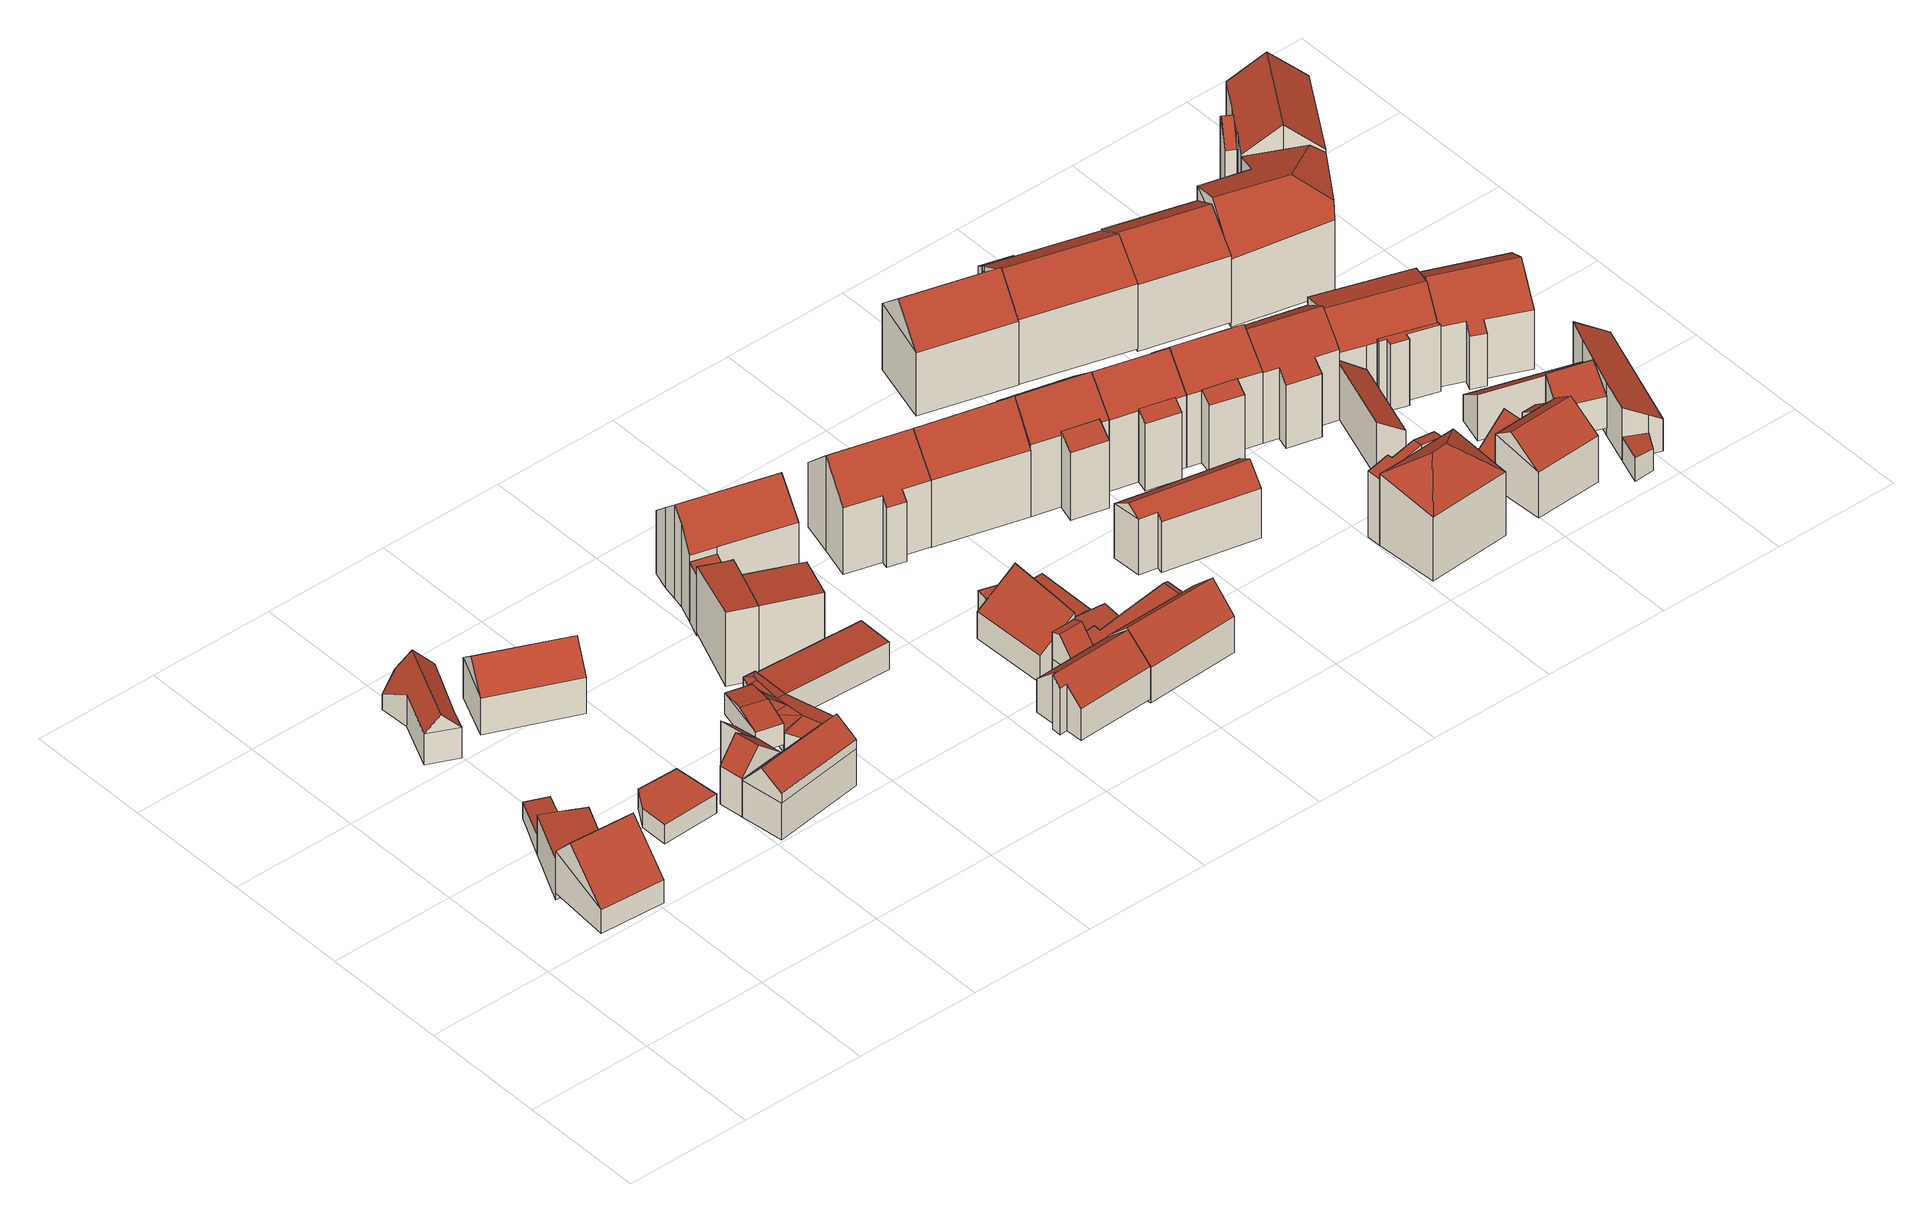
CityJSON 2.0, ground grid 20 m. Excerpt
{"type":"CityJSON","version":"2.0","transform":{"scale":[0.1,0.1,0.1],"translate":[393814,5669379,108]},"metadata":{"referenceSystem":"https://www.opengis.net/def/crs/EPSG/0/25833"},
"CityObjects":{
"building1":{"type":"Building","attributes":{"Dachtyp_tdc":"tdcFreeFormRoof","Gemeindeschluessel":14627140,"Dachneigung":44.31,"QualitaetDacherkennung":83,"Geometrietyp2DReferenz":"3000","function":"31001_9998","roofType":"5000","measuredHeight":10.88},"geometry":[{"type":"MultiSurface","lod":"2","boundaries":[[[0,1,2,3]],[[1,4,5,2]],[[4,6,7,5]],[[6,8,9,7]],[[8,0,3,9]],[[10,6,4,1,11]],[[8,10,11,0]],[[1,0,11]],[[8,6,10]],[[3,2,5,7,9]]],"semantics":{"surfaces":[{"type":"WallSurface"},{"type":"RoofSurface"},{"type":"GroundSurface"}],"values":[0,0,0,0,0,1,1,0,0,2]}}]},
"building2":{"type":"Building","attributes":{"Gemeindeschluessel":14627140,"Geometrietyp2DReferenz":"3000","function":"31001_9998","roofType":"9999"},"children":["building2-1","building2-2"]},
"building2-1":{"type":"BuildingPart","attributes":{"Dachtyp_tdc":"tdcPolyFlatRoof","Dachneigung":4.25,"QualitaetDacherkennung":70,"Geometrietyp2DReferenz":"3000","roofType":"2100","measuredHeight":3.35},"parents":["building2"],"geometry":[{"type":"MultiSurface","lod":"2","boundaries":[[[12,13,14,15]],[[16,17,18,19]],[[17,12,15,18]],[[17,16,13,12]],[[15,14,19,18]],[[19,14,13,16]]],"semantics":{"surfaces":[{"type":"WallSurface"},{"type":"RoofSurface"},{"type":"GroundSurface"},{"type":"ClosureSurface"}],"values":[0,0,0,1,2,3]}}]},
"building2-2":{"type":"BuildingPart","attributes":{"Dachtyp_tdc":"tdcPolyFlatRoof","Dachneigung":6.01,"QualitaetDacherkennung":61,"Geometrietyp2DReferenz":"3000","roofType":"2100","measuredHeight":6.95},"parents":["building2"],"geometry":[{"type":"MultiSurface","lod":"2","boundaries":[[[20,21,22,23]],[[21,24,16,19,22]],[[25,26,27,14,13]],[[26,20,23,27]],[[26,25,24,21,20]],[[23,22,19,14,27]],[[25,13,16,24]],[[13,14,19,16]]],"semantics":{"surfaces":[{"type":"WallSurface"},{"type":"RoofSurface"},{"type":"GroundSurface"},{"type":"ClosureSurface"}],"values":[0,0,0,0,1,2,0,3]}}]},
"building3":{"type":"Building","attributes":{"Dachtyp_tdc":"tdcPolyFlatRoof","Gemeindeschluessel":14627140,"Dachneigung":0,"QualitaetDacherkennung":91,"Geometrietyp2DReferenz":"3000","function":"31001_9998","roofType":"1000","measuredHeight":3.29},"geometry":[{"type":"MultiSurface","lod":"2","boundaries":[[[28,29,30,31]],[[29,32,33,30]],[[32,34,35,33]],[[34,36,37,35]],[[36,28,31,37]],[[36,34,32,29,28]],[[31,30,33,35,37]]],"semantics":{"surfaces":[{"type":"WallSurface"},{"type":"RoofSurface"},{"type":"GroundSurface"}],"values":[0,0,0,0,0,1,2]}}]},
"building4":{"type":"Building","attributes":{"Dachtyp_tdc":"tdcFreeFormRoof","Gemeindeschluessel":14627140,"Dachneigung":49.88,"QualitaetDacherkennung":76,"Geometrietyp2DReferenz":"3000","function":"31001_9998","roofType":"5000","measuredHeight":8.19},"geometry":[{"type":"MultiSurface","lod":"2","boundaries":[[[38,39,40,41]],[[39,42,43,40]],[[42,44,45,43]],[[44,46,47,45]],[[46,48,49,47]],[[48,50,51,49]],[[50,38,41,51]],[[50,48,52,53,38]],[[46,44,42,39,53,52]],[[48,46,52]],[[39,38,53]],[[41,40,43,45,47,49,51]]],"semantics":{"surfaces":[{"type":"WallSurface"},{"type":"RoofSurface"},{"type":"GroundSurface"}],"values":[0,0,0,0,0,0,0,1,1,0,0,2]}}]},
"building5":{"type":"Building","attributes":{"Gemeindeschluessel":14627140,"Geometrietyp2DReferenz":"3000","function":"31001_9998","roofType":"9999"},"children":["building5-1","building5-2","building5-3"]},
"building5-1":{"type":"BuildingPart","attributes":{"Dachtyp_tdc":"tdcPolyFlatRoof","Dachneigung":42.25,"QualitaetDacherkennung":89,"Geometrietyp2DReferenz":"3000","roofType":"2100","measuredHeight":9.08},"parents":["building5"],"geometry":[{"type":"MultiSurface","lod":"2","boundaries":[[[54,55,56,57]],[[55,58,59,56]],[[54,57,60,61,62]],[[62,58,55,54]],[[57,56,59,60]],[[60,59,58,61]],[[61,58,62]]],"semantics":{"surfaces":[{"type":"WallSurface"},{"type":"RoofSurface"},{"type":"GroundSurface"},{"type":"ClosureSurface"}],"values":[0,0,0,1,2,3,3]}}]},
"building5-2":{"type":"BuildingPart","attributes":{"Dachtyp_tdc":"tdcGableRoof","Dachneigung":50.13,"QualitaetDacherkennung":60,"Geometrietyp2DReferenz":"3000","roofType":"3100","measuredHeight":10.36},"parents":["building5"],"geometry":[{"type":"MultiSurface","lod":"2","boundaries":[[[63,64,65,66]],[[64,67,68,65]],[[69,70,71,72]],[[70,63,66,71]],[[73,74,70,69,67]],[[75,74,73,76]],[[64,76,73,67]],[[63,75,76,64]],[[70,74,75,63]],[[66,65,68,72,71]],[[72,68,67,69]]],"semantics":{"surfaces":[{"type":"WallSurface"},{"type":"RoofSurface"},{"type":"GroundSurface"},{"type":"ClosureSurface"}],"values":[0,0,0,0,1,1,0,0,0,2,3]}}]},
"building5-3":{"type":"BuildingPart","attributes":{"Dachtyp_tdc":"tdcGableRoof","Dachneigung":42,"QualitaetDacherkennung":78,"Geometrietyp2DReferenz":"3000","roofType":"3100","measuredHeight":10.44},"parents":["building5"],"geometry":[{"type":"MultiSurface","lod":"2","boundaries":[[[77,78,79,68,67]],[[58,80,69,72,59]],[[77,80,81]],[[78,77,81,82]],[[80,58,62,82,81]],[[68,79,60,59,72]],[[61,60,79,78]],[[58,59,60,61]],[[67,69,80,77]],[[67,68,72,69]],[[78,82,62,61]],[[61,62,58]]],"semantics":{"surfaces":[{"type":"WallSurface"},{"type":"RoofSurface"},{"type":"GroundSurface"},{"type":"ClosureSurface"}],"values":[0,0,0,1,1,2,0,3,0,3,0,3]}}]},
"building6":{"type":"Building","attributes":{"Dachtyp_tdc":"tdcGableRoof","Gemeindeschluessel":14627140,"Dachneigung":40.62,"QualitaetDacherkennung":77,"Geometrietyp2DReferenz":"3000","function":"31001_9998","roofType":"3100","measuredHeight":10.02},"geometry":[{"type":"MultiSurface","lod":"2","boundaries":[[[83,84,85,86]],[[84,87,88,85]],[[87,89,90,88]],[[89,83,86,90]],[[87,84,91]],[[83,89,92]],[[84,83,92,91]],[[89,87,91,92]],[[86,85,88,90]]],"semantics":{"surfaces":[{"type":"WallSurface"},{"type":"RoofSurface"},{"type":"GroundSurface"}],"values":[0,0,0,0,0,0,1,1,2]}}]},
"building7":{"type":"Building","attributes":{"Dachtyp_tdc":"tdcGableRoof","Gemeindeschluessel":14627140,"Dachneigung":10.7,"QualitaetDacherkennung":79,"Geometrietyp2DReferenz":"3000","function":"31001_9998","roofType":"3100","measuredHeight":4.49},"geometry":[{"type":"MultiSurface","lod":"2","boundaries":[[[93,94,95,96]],[[94,97,98,95]],[[97,99,100,98]],[[99,93,96,100]],[[97,94,101]],[[93,99,102]],[[94,93,102,101]],[[99,97,101,102]],[[96,95,98,100]]],"semantics":{"surfaces":[{"type":"WallSurface"},{"type":"RoofSurface"},{"type":"GroundSurface"}],"values":[0,0,0,0,0,0,1,1,2]}}]},
"building8":{"type":"Building","attributes":{"Dachtyp_tdc":"tdcFreeFormRoof","Gemeindeschluessel":14627140,"Dachneigung":15.96,"QualitaetDacherkennung":34,"Geometrietyp2DReferenz":"3000","function":"31001_9998","roofType":"5000","measuredHeight":4.53},"geometry":[{"type":"MultiSurface","lod":"2","boundaries":[[[103,104,105,106]],[[104,107,108,105]],[[107,109,110,108]],[[109,111,112,110]],[[111,113,114,112]],[[113,115,116,114]],[[115,117,118,116]],[[117,119,120,118]],[[119,121,122,120]],[[121,103,106,122]],[[123,124,125,121,119]],[[123,119,117]],[[124,123,117,115]],[[115,125,124]],[[115,126,125]],[[113,126,115]],[[126,113,111]],[[111,127,126]],[[109,127,111]],[[127,109,107]],[[128,127,107,104]],[[128,104,103]],[[125,126,127,128,103,121]],[[106,105,108,110,112,114,116,118,120,122]]],"semantics":{"surfaces":[{"type":"WallSurface"},{"type":"RoofSurface"},{"type":"GroundSurface"}],"values":[0,0,0,0,0,0,0,0,0,0,1,1,1,1,1,1,1,1,1,1,1,0,1,2]}}]},
"building9":{"type":"Building","attributes":{"Dachtyp_tdc":"tdcPolyFlatRoof","Gemeindeschluessel":14627140,"Dachneigung":3.29,"QualitaetDacherkennung":83,"Geometrietyp2DReferenz":"3000","function":"31001_9998","roofType":"2100","measuredHeight":4.83},"geometry":[{"type":"MultiSurface","lod":"2","boundaries":[[[129,130,131,132]],[[130,121,133,131]],[[121,134,135,133]],[[134,129,132,135]],[[134,121,130,129]],[[132,131,133,135]]],"semantics":{"surfaces":[{"type":"WallSurface"},{"type":"RoofSurface"},{"type":"GroundSurface"}],"values":[0,0,0,0,1,2]}}]},
"building10":{"type":"Building","attributes":{"Dachtyp_tdc":"tdcPolyFlatRoof","Gemeindeschluessel":14627140,"Dachneigung":6.87,"QualitaetDacherkennung":44,"Geometrietyp2DReferenz":"3000","function":"31001_9998","roofType":"2100","measuredHeight":12.8},"geometry":[{"type":"MultiSurface","lod":"2","boundaries":[[[136,137,138,139]],[[137,140,141,138]],[[140,142,143,141]],[[142,144,145,143]],[[144,146,147,145]],[[146,136,139,147]],[[146,144,142,140,137,136]],[[139,138,141,143,145,147]]],"semantics":{"surfaces":[{"type":"WallSurface"},{"type":"RoofSurface"},{"type":"GroundSurface"}],"values":[0,0,0,0,0,0,1,2]}}]},
"building11":{"type":"Building","attributes":{"Gemeindeschluessel":14627140,"Geometrietyp2DReferenz":"3000","function":"31001_9998","roofType":"9999"},"children":["building11-1","building11-2"]},
"building11-1":{"type":"BuildingPart","attributes":{"Dachtyp_tdc":"tdcPolyFlatRoof","Dachneigung":7.18,"QualitaetDacherkennung":66,"Geometrietyp2DReferenz":"3000","roofType":"2100","measuredHeight":12.87},"parents":["building11"],"geometry":[{"type":"MultiSurface","lod":"2","boundaries":[[[146,144,145,147]],[[144,148,149,150,145]],[[151,152,153,154,155]],[[152,146,147,153]],[[152,151,148,144,146]],[[147,145,150,154,153]],[[155,149,148,151]],[[155,154,150,149]]],"semantics":{"surfaces":[{"type":"WallSurface"},{"type":"RoofSurface"},{"type":"GroundSurface"},{"type":"ClosureSurface"}],"values":[0,0,0,0,1,2,0,3]}}]},
"building11-2":{"type":"BuildingPart","attributes":{"Dachtyp_tdc":"tdcPolyFlatRoof","Dachneigung":36.47,"QualitaetDacherkennung":54,"Geometrietyp2DReferenz":"3000","roofType":"2100","measuredHeight":10.73},"parents":["building11"],"geometry":[{"type":"MultiSurface","lod":"2","boundaries":[[[156,155,154,157]],[[149,158,159,150]],[[158,156,157,159]],[[158,149,155,156]],[[157,154,150,159]],[[150,154,155,149]]],"semantics":{"surfaces":[{"type":"WallSurface"},{"type":"RoofSurface"},{"type":"GroundSurface"},{"type":"ClosureSurface"}],"values":[0,0,0,1,2,3]}}]},
"building12":{"type":"Building","attributes":{"Dachtyp_tdc":"tdcGableRoof","Gemeindeschluessel":14627140,"Dachneigung":41.5,"QualitaetDacherkennung":83,"Geometrietyp2DReferenz":"3000","function":"31001_9998","roofType":"3100","measuredHeight":9.3},"geometry":[{"type":"MultiSurface","lod":"2","boundaries":[[[160,161,162,163]],[[161,164,165,162]],[[164,166,167,165]],[[166,168,169,167]],[[168,170,171,169]],[[170,172,173,171]],[[172,174,175,173]],[[174,176,177,175]],[[176,178,179,177]],[[178,180,181,179]],[[180,160,163,181]],[[176,174,172,170,168,166,164]],[[164,161,160,180,178,176]],[[163,162,165,167,169,171,173,175,177,179,181]]],"semantics":{"surfaces":[{"type":"WallSurface"},{"type":"RoofSurface"},{"type":"GroundSurface"}],"values":[0,0,0,0,0,0,0,0,0,0,0,1,1,2]}}]},
"building13":{"type":"Building","attributes":{"Gemeindeschluessel":14627140,"Geometrietyp2DReferenz":"3000","function":"31001_9998","roofType":"9999"},"children":["building13-1","building13-2"]},
"building13-1":{"type":"BuildingPart","attributes":{"Dachtyp_tdc":"tdcPolyFlatRoof","Dachneigung":0,"QualitaetDacherkennung":47,"Geometrietyp2DReferenz":"3000","roofType":"1000","measuredHeight":10.29},"parents":["building13"],"geometry":[{"type":"MultiSurface","lod":"2","boundaries":[[[182,183,184,185]],[[183,186,187,184]],[[188,182,185,189]],[[188,186,183,182]],[[185,184,187,189]],[[189,187,186,188]]],"semantics":{"surfaces":[{"type":"WallSurface"},{"type":"RoofSurface"},{"type":"GroundSurface"},{"type":"ClosureSurface"}],"values":[0,0,0,1,2,3]}}]},
"building13-2":{"type":"BuildingPart","attributes":{"Dachtyp_tdc":"tdcGableRoof","Dachneigung":43.09,"QualitaetDacherkennung":64,"Geometrietyp2DReferenz":"3000","roofType":"3100","measuredHeight":16.17},"parents":["building13"],"geometry":[{"type":"MultiSurface","lod":"2","boundaries":[[[190,191,192,187,186]],[[191,193,194,192]],[[193,195,196,194]],[[195,197,198,196]],[[197,199,200,198]],[[199,201,202,200]],[[201,203,204,202]],[[203,205,188,189,204]],[[201,199,197,195,193]],[[193,191,190,205,203,201]],[[187,192,194,196,198,200,202,204,189]],[[186,188,205,190]],[[186,187,189,188]]],"semantics":{"surfaces":[{"type":"WallSurface"},{"type":"RoofSurface"},{"type":"GroundSurface"},{"type":"ClosureSurface"}],"values":[0,0,0,0,0,0,0,0,1,1,2,0,3]}}]},
"building14":{"type":"Building","attributes":{"Gemeindeschluessel":14627140,"Geometrietyp2DReferenz":"3000","function":"31001_9998","roofType":"9999"},"children":["building14-1","building14-2","building14-3"]},
"building14-1":{"type":"BuildingPart","attributes":{"Dachtyp_tdc":"tdcGableRoof","Dachneigung":51.78,"QualitaetDacherkennung":8,"Geometrietyp2DReferenz":"3000","roofType":"3100","measuredHeight":8.02},"parents":["building14"],"geometry":[{"type":"MultiSurface","lod":"2","boundaries":[[[206,207,208,209]],[[210,211,212,213]],[[211,214,215,212]],[[214,206,209,215]],[[214,216,217,206]],[[218,217,216,219,220,221]],[[210,220,219,211]],[[211,219,216,214]],[[206,217,218,222,207]],[[209,208,213,212,215]],[[213,208,207,210]],[[221,222,218]],[[207,222,221,220,210]]],"semantics":{"surfaces":[{"type":"WallSurface"},{"type":"RoofSurface"},{"type":"GroundSurface"},{"type":"ClosureSurface"}],"values":[0,0,0,0,1,1,0,0,0,2,3,0,3]}}]},
"building14-2":{"type":"BuildingPart","attributes":{"Dachtyp_tdc":"tdcPolyFlatRoof","Dachneigung":32.36,"QualitaetDacherkennung":59,"Geometrietyp2DReferenz":"3000","roofType":"2100","measuredHeight":9.09},"parents":["building14"],"geometry":[{"type":"MultiSurface","lod":"2","boundaries":[[[223,224,225,226,227]],[[224,228,220,210,213,225]],[[222,229,230,208,207]],[[229,231,232,230]],[[231,233,234,235,232]],[[231,229,222,221,228,224,223,233]],[[235,226,225,213,208,230,232]],[[227,234,233,223]],[[227,226,235,234]],[[221,220,228]],[[207,208,213,210]],[[222,207,210,220,221]]],"semantics":{"surfaces":[{"type":"WallSurface"},{"type":"RoofSurface"},{"type":"GroundSurface"},{"type":"ClosureSurface"}],"values":[0,0,0,0,0,1,2,0,3,0,3,3]}}]},
"building14-3":{"type":"BuildingPart","attributes":{"Dachtyp_tdc":"tdcPolyFlatRoof","Dachneigung":8.38,"QualitaetDacherkennung":41,"Geometrietyp2DReferenz":"3000","roofType":"2100","measuredHeight":5.65},"parents":["building14"],"geometry":[{"type":"MultiSurface","lod":"2","boundaries":[[[236,237,238,239]],[[237,227,226,238]],[[234,236,239,235]],[[234,227,237,236]],[[239,238,226,235]],[[235,226,227,234]]],"semantics":{"surfaces":[{"type":"WallSurface"},{"type":"RoofSurface"},{"type":"GroundSurface"},{"type":"ClosureSurface"}],"values":[0,0,0,1,2,3]}}]},
"building15":{"type":"Building","attributes":{"Dachtyp_tdc":"tdcPolyFlatRoof","Gemeindeschluessel":14627140,"Dachneigung":4.03,"QualitaetDacherkennung":82,"Geometrietyp2DReferenz":"3000","function":"31001_9998","roofType":"2100","measuredHeight":3.38},"geometry":[{"type":"MultiSurface","lod":"2","boundaries":[[[240,241,242,243]],[[241,244,245,242]],[[244,246,247,245]],[[246,248,249,247]],[[248,250,251,249]],[[250,252,253,251]],[[252,240,243,253]],[[252,250,248,246,244,241,240]],[[243,242,245,247,249,251,253]]],"semantics":{"surfaces":[{"type":"WallSurface"},{"type":"RoofSurface"},{"type":"GroundSurface"}],"values":[0,0,0,0,0,0,0,1,2]}}]},
"building16":{"type":"Building","attributes":{"Dachtyp_tdc":"tdcPolyFlatRoof","Gemeindeschluessel":14627140,"Dachneigung":3.05,"QualitaetDacherkennung":80,"Geometrietyp2DReferenz":"3000","function":"31001_9998","roofType":"2100","measuredHeight":3.68},"geometry":[{"type":"MultiSurface","lod":"2","boundaries":[[[254,255,256,257]],[[255,258,259,256]],[[258,260,261,259]],[[260,254,257,261]],[[260,258,255,254]],[[257,256,259,261]]],"semantics":{"surfaces":[{"type":"WallSurface"},{"type":"RoofSurface"},{"type":"GroundSurface"}],"values":[0,0,0,0,1,2]}}]},
"building17":{"type":"Building","attributes":{"Dachtyp_tdc":"tdcFreeFormRoof","Gemeindeschluessel":14627140,"Dachneigung":42.52,"QualitaetDacherkennung":87,"Geometrietyp2DReferenz":"3000","function":"31001_9998","roofType":"5000","measuredHeight":10.2},"geometry":[{"type":"MultiSurface","lod":"2","boundaries":[[[262,263,264,265]],[[263,266,267,264]],[[266,268,269,267]],[[268,270,271,269]],[[270,262,265,271]],[[262,270,272,273]],[[272,268,266,263,273]],[[263,262,273]],[[270,268,272]],[[265,264,267,269,271]]],"semantics":{"surfaces":[{"type":"WallSurface"},{"type":"RoofSurface"},{"type":"GroundSurface"}],"values":[0,0,0,0,0,1,1,0,0,2]}}]},
"building18":{"type":"Building","attributes":{"Dachtyp_tdc":"tdcGableRoof","Gemeindeschluessel":14627140,"Dachneigung":10.4,"QualitaetDacherkennung":12,"Geometrietyp2DReferenz":"3000","function":"31001_9998","roofType":"3100","measuredHeight":5.91},"geometry":[{"type":"MultiSurface","lod":"2","boundaries":[[[274,275,276,277]],[[275,278,279,276]],[[278,280,281,279]],[[280,282,283,281]],[[282,284,285,283]],[[284,286,287,285]],[[286,288,289,287]],[[288,290,291,289]],[[290,292,293,291]],[[292,274,277,293]],[[288,286,284,282,280,278,275,274]],[[274,292,290,288]],[[277,276,279,281,283,285,287,289,291,293]]],"semantics":{"surfaces":[{"type":"WallSurface"},{"type":"RoofSurface"},{"type":"GroundSurface"}],"values":[0,0,0,0,0,0,0,0,0,0,1,1,2]}}]},
"building19":{"type":"Building","attributes":{"Dachtyp_tdc":"tdcGableRoof","Gemeindeschluessel":14627140,"Dachneigung":44.03,"QualitaetDacherkennung":60,"Geometrietyp2DReferenz":"3000","function":"31001_9998","roofType":"3100","measuredHeight":16.67},"geometry":[{"type":"MultiSurface","lod":"2","boundaries":[[[294,295,296,297]],[[295,298,299,296]],[[298,300,301,299]],[[300,302,303,301]],[[302,304,305,303]],[[304,306,307,305]],[[306,308,309,307]],[[308,310,311,309]],[[310,312,313,311]],[[312,294,297,313]],[[308,306,304,302]],[[302,300,298,295,294,312,310,308]],[[297,296,299,301,303,305,307,309,311,313]]],"semantics":{"surfaces":[{"type":"WallSurface"},{"type":"RoofSurface"},{"type":"GroundSurface"}],"values":[0,0,0,0,0,0,0,0,0,0,1,1,2]}}]},
"building20":{"type":"Building","attributes":{"Dachtyp_tdc":"tdcGableRoof","Gemeindeschluessel":14627140,"Dachneigung":43.85,"QualitaetDacherkennung":65,"Geometrietyp2DReferenz":"3000","function":"31001_9998","roofType":"3100","measuredHeight":16.64},"geometry":[{"type":"MultiSurface","lod":"2","boundaries":[[[314,310,315,316]],[[310,317,318,315]],[[317,319,320,318]],[[319,314,316,320]],[[317,310,308]],[[314,319,321]],[[310,314,321,308]],[[319,317,308,321]],[[316,315,318,320]]],"semantics":{"surfaces":[{"type":"WallSurface"},{"type":"RoofSurface"},{"type":"GroundSurface"}],"values":[0,0,0,0,0,0,1,1,2]}}]},
"building21":{"type":"Building","attributes":{"Dachtyp_tdc":"tdcFreeFormRoof","Gemeindeschluessel":14627140,"Dachneigung":41.69,"QualitaetDacherkennung":72,"Geometrietyp2DReferenz":"3000","function":"31001_9998","roofType":"5000","measuredHeight":11.32},"geometry":[{"type":"MultiSurface","lod":"2","boundaries":[[[322,323,324,325]],[[323,326,327,324]],[[326,328,329,327]],[[328,330,331,329]],[[330,332,333,331]],[[332,334,335,333]],[[334,322,325,335]],[[336,322,334,332,337]],[[323,336,337,330,328,326]],[[332,330,337]],[[323,322,336]],[[325,324,327,329,331,333,335]]],"semantics":{"surfaces":[{"type":"WallSurface"},{"type":"RoofSurface"},{"type":"GroundSurface"}],"values":[0,0,0,0,0,0,0,1,1,0,0,2]}}]},
"building22":{"type":"Building","attributes":{"Gemeindeschluessel":14627140,"Geometrietyp2DReferenz":"3000","function":"31001_9998","roofType":"9999"},"children":["building22-1","building22-2"]},
"building22-1":{"type":"BuildingPart","attributes":{"Dachtyp_tdc":"tdcGableRoof","Dachneigung":42.36,"QualitaetDacherkennung":48,"Geometrietyp2DReferenz":"3000","roofType":"3100","measuredHeight":16.55},"parents":["building22"],"geometry":[{"type":"MultiSurface","lod":"2","boundaries":[[[338,339,316,340]],[[339,341,342,316]],[[341,343,320,342]],[[343,344,345,320]],[[344,346,347,345]],[[346,348,349,347]],[[348,350,351,349]],[[346,344,343,341]],[[341,339,338,350,348,346]],[[340,316,342,320,345,347,349,351]],[[340,351,350,338]]],"semantics":{"surfaces":[{"type":"WallSurface"},{"type":"RoofSurface"},{"type":"GroundSurface"},{"type":"ClosureSurface"}],"values":[0,0,0,0,0,0,0,1,1,2,3]}}]},
"building22-2":{"type":"BuildingPart","attributes":{"Dachtyp_tdc":"tdcPolyFlatRoof","Dachneigung":24.2,"QualitaetDacherkennung":66,"Geometrietyp2DReferenz":"3000","roofType":"2100","measuredHeight":13.08},"parents":["building22"],"geometry":[{"type":"MultiSurface","lod":"2","boundaries":[[[352,353,340,354]],[[353,338,340]],[[355,356,357,351,350]],[[356,352,354,357]],[[356,355,353,352]],[[354,340,351,357]],[[350,338,353,355]],[[350,351,340,338]]],"semantics":{"surfaces":[{"type":"WallSurface"},{"type":"RoofSurface"},{"type":"GroundSurface"},{"type":"ClosureSurface"}],"values":[0,0,0,0,1,2,0,3]}}]},
"building23":{"type":"Building","attributes":{"Gemeindeschluessel":14627140,"Geometrietyp2DReferenz":"3000","function":"31001_9998","roofType":"9999"},"children":["building23-1","building23-2"]},
"building23-1":{"type":"BuildingPart","attributes":{"Dachtyp_tdc":"tdcPolyFlatRoof","Dachneigung":29.97,"QualitaetDacherkennung":48,"Geometrietyp2DReferenz":"3000","roofType":"2100","measuredHeight":12.76},"parents":["building23"],"geometry":[{"type":"MultiSurface","lod":"2","boundaries":[[[358,359,360,361]],[[359,362,360]],[[363,364,365,366,367]],[[364,358,361,365]],[[364,363,359,358]],[[361,360,366,365]],[[367,362,359,363]],[[367,366,360,362]]],"semantics":{"surfaces":[{"type":"WallSurface"},{"type":"RoofSurface"},{"type":"GroundSurface"},{"type":"ClosureSurface"}],"values":[0,0,0,0,1,2,0,3]}}]},
"building23-2":{"type":"BuildingPart","attributes":{"Dachtyp_tdc":"tdcGableRoof","Dachneigung":43.4,"QualitaetDacherkennung":50,"Geometrietyp2DReferenz":"3000","roofType":"3100","measuredHeight":16.5},"parents":["building23"],"geometry":[{"type":"MultiSurface","lod":"2","boundaries":[[[362,368,360]],[[368,369,349,360]],[[369,370,371,349]],[[370,372,345,371]],[[372,373,374,345]],[[373,375,376,374]],[[375,377,378,376]],[[377,367,366,378]],[[375,373,372,370]],[[370,369,368,362,367,377,375]],[[360,349,371,345,374,376,378,366]],[[362,360,366,367]]],"semantics":{"surfaces":[{"type":"WallSurface"},{"type":"RoofSurface"},{"type":"GroundSurface"},{"type":"ClosureSurface"}],"values":[0,0,0,0,0,0,0,0,1,1,2,3]}}]},
"building24":{"type":"Building","attributes":{"Dachtyp_tdc":"tdcGableRoof","Gemeindeschluessel":14627140,"Dachneigung":43.05,"QualitaetDacherkennung":67,"Geometrietyp2DReferenz":"3000","function":"31001_9998","roofType":"3100","measuredHeight":16.08},"geometry":[{"type":"MultiSurface","lod":"2","boundaries":[[[379,380,381,382]],[[380,383,384,381]],[[383,385,386,384]],[[385,379,382,386]],[[383,380,387]],[[379,385,388]],[[380,379,388,387]],[[385,383,387,388]],[[382,381,384,386]]],"semantics":{"surfaces":[{"type":"WallSurface"},{"type":"RoofSurface"},{"type":"GroundSurface"}],"values":[0,0,0,0,0,0,1,1,2]}}]},
"building25":{"type":"Building","attributes":{"Gemeindeschluessel":14627140,"Geometrietyp2DReferenz":"3000","function":"31001_9998","roofType":"9999"},"children":["building25-1","building25-2"]},
"building25-1":{"type":"BuildingPart","attributes":{"Dachtyp_tdc":"tdcHipRoof","Dachneigung":37.25,"QualitaetDacherkennung":62,"Geometrietyp2DReferenz":"3000","roofType":"3200","measuredHeight":15.43},"parents":["building25"],"geometry":[{"type":"MultiSurface","lod":"2","boundaries":[[[389,390,391,392]],[[390,393,394,395,391]],[[396,389,392,397]],[[393,390,398]],[[389,396,399]],[[390,389,399,398]],[[396,400,401,402,393,398,399]],[[392,391,395,403,404,397]],[[397,404,405,400,396]],[[402,394,393]],[[404,403,401,400,405]],[[403,395,394,402,401]]],"semantics":{"surfaces":[{"type":"WallSurface"},{"type":"RoofSurface"},{"type":"GroundSurface"},{"type":"ClosureSurface"}],"values":[0,0,0,1,1,1,1,2,0,0,3,3]}}]},
"building25-2":{"type":"BuildingPart","attributes":{"Dachtyp_tdc":"tdcGableRoof","Dachneigung":11.16,"QualitaetDacherkennung":30,"Geometrietyp2DReferenz":"3000","roofType":"3100","measuredHeight":12.89},"parents":["building25"],"geometry":[{"type":"MultiSurface","lod":"2","boundaries":[[[406,407,408,409]],[[407,410,411,408]],[[410,412,413,411]],[[412,405,404,413]],[[394,414,415,395]],[[414,406,409,415]],[[416,400,405,412,410]],[[410,407,406,414,394,402,416]],[[409,408,411,413,404,403,395,415]],[[401,400,416]],[[403,404,405,400,401]],[[402,401,416]],[[403,401,402,394,395]]],"semantics":{"surfaces":[{"type":"WallSurface"},{"type":"RoofSurface"},{"type":"GroundSurface"},{"type":"ClosureSurface"}],"values":[0,0,0,0,0,0,1,1,2,0,3,0,3]}}]},
"building26":{"type":"Building","attributes":{"Gemeindeschluessel":14627140,"Geometrietyp2DReferenz":"3000","function":"31001_9998","roofType":"9999"},"children":["building26-1","building26-2"]},
"building26-1":{"type":"BuildingPart","attributes":{"Dachtyp_tdc":"tdcPolyFlatRoof","Dachneigung":28.16,"QualitaetDacherkennung":60,"Geometrietyp2DReferenz":"3000","roofType":"2100","measuredHeight":12.7},"parents":["building26"],"geometry":[{"type":"MultiSurface","lod":"2","boundaries":[[[417,418,419,418]],[[417,420,421,419,418]],[[420,422,423,421]],[[422,424,425,426,423]],[[424,422,420,417]],[[419,421,423,426]],[[418,425,424,417]],[[418,419,426,425]]],"semantics":{"surfaces":[{"type":"WallSurface"},{"type":"RoofSurface"},{"type":"GroundSurface"},{"type":"ClosureSurface"}],"values":[0,0,0,0,1,2,0,3]}}]},
"building26-2":{"type":"BuildingPart","attributes":{"Dachtyp_tdc":"tdcGableRoof","Dachneigung":42.95,"QualitaetDacherkennung":55,"Geometrietyp2DReferenz":"3000","roofType":"3100","measuredHeight":16.41},"parents":["building26"],"geometry":[{"type":"MultiSurface","lod":"2","boundaries":[[[425,377,378,426]],[[377,427,428,378]],[[427,429,374,428]],[[429,430,431,374]],[[430,432,433,431]],[[432,434,435,433]],[[434,418,419,435]],[[432,430,429,427]],[[427,377,425,418,434,432]],[[426,378,428,374,431,433,435,419]],[[425,426,419,418]]],"semantics":{"surfaces":[{"type":"WallSurface"},{"type":"RoofSurface"},{"type":"GroundSurface"},{"type":"ClosureSurface"}],"values":[0,0,0,0,0,0,0,1,1,2,3]}}]},
"building27":{"type":"Building","attributes":{"Gemeindeschluessel":14627140,"Geometrietyp2DReferenz":"3000","function":"31001_9998","roofType":"9999"},"children":["building27-1","building27-2"]},
"building27-1":{"type":"BuildingPart","attributes":{"Dachtyp_tdc":"tdcPolyFlatRoof","Dachneigung":32.56,"QualitaetDacherkennung":47,"Geometrietyp2DReferenz":"3000","roofType":"2100","measuredHeight":11.77},"parents":["building27"],"geometry":[{"type":"MultiSurface","lod":"2","boundaries":[[[436,437,438,439,440]],[[437,441,442,438]],[[441,443,444,445,442]],[[441,437,436,443]],[[445,439,438,442]],[[440,439,445,444]],[[436,440,444,443]]],"semantics":{"surfaces":[{"type":"WallSurface"},{"type":"RoofSurface"},{"type":"GroundSurface"},{"type":"ClosureSurface"}],"values":[0,0,0,1,2,3,3]}}]},
"building27-2":{"type":"BuildingPart","attributes":{"Dachtyp_tdc":"tdcGableRoof","Dachneigung":34.17,"QualitaetDacherkennung":57,"Geometrietyp2DReferenz":"3000","roofType":"3100","measuredHeight":15.32},"parents":["building27"],"geometry":[{"type":"MultiSurface","lod":"2","boundaries":[[[446,447,448,449]],[[447,440,439,448]],[[444,450,451,445]],[[450,452,453,451]],[[452,446,449,453]],[[452,454,455,446]],[[456,457,458,455,454,459]],[[444,443,456,459,450]],[[450,459,454,452]],[[447,458,457,436,440]],[[446,455,458,447]],[[449,448,439,445,451,453]],[[445,439,440,444]],[[443,436,457,456]],[[440,436,443,444]]],"semantics":{"surfaces":[{"type":"WallSurface"},{"type":"RoofSurface"},{"type":"GroundSurface"},{"type":"ClosureSurface"}],"values":[0,0,0,0,0,1,1,0,0,0,0,2,3,0,3]}}]},
"building28":{"type":"Building","attributes":{"Dachtyp_tdc":"tdcFreeFormRoof","Gemeindeschluessel":14627140,"Dachneigung":28.84,"QualitaetDacherkennung":46,"Geometrietyp2DReferenz":"3000","function":"31001_9998","roofType":"5000","measuredHeight":15.37},"geometry":[{"type":"MultiSurface","lod":"2","boundaries":[[[460,461,435,462]],[[461,463,431,435]],[[463,464,465,431]],[[464,466,467,465]],[[466,468,469,467]],[[468,470,471,469]],[[470,472,473,471]],[[472,474,475,473]],[[474,460,462,475]],[[476,464,463,477]],[[460,474,472,470,468,466,476,477,461]],[[463,461,477]],[[466,464,476]],[[462,435,431,465,467,469,471,473,475]]],"semantics":{"surfaces":[{"type":"WallSurface"},{"type":"RoofSurface"},{"type":"GroundSurface"}],"values":[0,0,0,0,0,0,0,0,0,1,1,0,0,2]}}]},
"building29":{"type":"Building","attributes":{"Dachtyp_tdc":"tdcPolyFlatRoof","Gemeindeschluessel":14627140,"Dachneigung":36.41,"QualitaetDacherkennung":68,"Geometrietyp2DReferenz":"3000","function":"31001_9998","roofType":"2100","measuredHeight":9.61},"geometry":[{"type":"MultiSurface","lod":"2","boundaries":[[[478,479,480,481]],[[479,482,483,480]],[[482,484,485,483]],[[484,486,487,485]],[[486,478,481,487]],[[486,484,482,479,478]],[[481,480,483,485,487]]],"semantics":{"surfaces":[{"type":"WallSurface"},{"type":"RoofSurface"},{"type":"GroundSurface"}],"values":[0,0,0,0,0,1,2]}}]},
"building30":{"type":"Building","attributes":{"Gemeindeschluessel":14627140,"Geometrietyp2DReferenz":"3000","function":"31001_9998","roofType":"9999"},"children":["building30-1","building30-2","building30-3"]},
"building30-1":{"type":"BuildingPart","attributes":{"Dachtyp_tdc":"tdcGableRoof","Dachneigung":43.31,"QualitaetDacherkennung":6,"Geometrietyp2DReferenz":"3000","roofType":"3100","measuredHeight":8.84},"parents":["building30"],"geometry":[{"type":"MultiSurface","lod":"2","boundaries":[[[488,489,490,491]],[[489,492,493,490]],[[492,489,494]],[[489,488,495,494]],[[496,497,492,494,495]],[[491,490,493,498,499]],[[497,498,493,492]],[[496,499,498,497]],[[488,491,499,496]],[[488,496,495]]],"semantics":{"surfaces":[{"type":"WallSurface"},{"type":"RoofSurface"},{"type":"GroundSurface"},{"type":"ClosureSurface"}],"values":[0,0,0,1,1,2,0,3,3,3]}}]},
"building30-2":{"type":"BuildingPart","attributes":{"Dachtyp_tdc":"tdcGableRoof","Dachneigung":35.51,"QualitaetDacherkennung":81,"Geometrietyp2DReferenz":"3000","roofType":"3100","measuredHeight":11.63},"parents":["building30"],"geometry":[{"type":"MultiSurface","lod":"2","boundaries":[[[500,501,502,503]],[[501,504,505,502]],[[504,506,507,505]],[[506,508,488,491,507]],[[508,509,510,501,500]],[[506,504,510,509]],[[506,509,508]],[[501,510,504]],[[503,502,505,507,491,499]],[[496,495,488,508,500,511]],[[499,491,488,496]],[[496,488,495]],[[500,503,499,496,511]]],"semantics":{"surfaces":[{"type":"WallSurface"},{"type":"RoofSurface"},{"type":"GroundSurface"},{"type":"ClosureSurface"}],"values":[0,0,0,0,1,1,0,0,2,0,3,3,3]}}]},
"building30-3":{"type":"BuildingPart","attributes":{"Dachtyp_tdc":"tdcPolyFlatRoof","Dachneigung":34.53,"QualitaetDacherkennung":59,"Geometrietyp2DReferenz":"3000","roofType":"2100","measuredHeight":9.37},"parents":["building30"],"geometry":[{"type":"MultiSurface","lod":"2","boundaries":[[[512,513,514,498,497]],[[513,500,503,514]],[[500,513,512,511]],[[499,498,514,503]],[[512,497,496,511]],[[497,498,499,496]],[[503,500,511,496,499]]],"semantics":{"surfaces":[{"type":"WallSurface"},{"type":"RoofSurface"},{"type":"GroundSurface"},{"type":"ClosureSurface"}],"values":[0,0,1,2,0,3,3]}}]},
"building31":{"type":"Building","attributes":{"Dachtyp_tdc":"tdcGableRoof","Gemeindeschluessel":14627140,"Dachneigung":32.58,"QualitaetDacherkennung":60,"Geometrietyp2DReferenz":"3000","function":"31001_9998","roofType":"3100","measuredHeight":15.52},"geometry":[{"type":"MultiSurface","lod":"2","boundaries":[[[515,516,517,518]],[[516,519,520,517]],[[519,521,522,520]],[[521,515,518,522]],[[519,516,523]],[[515,521,524]],[[516,515,524,523]],[[521,519,523,524]],[[518,517,520,522]]],"semantics":{"surfaces":[{"type":"WallSurface"},{"type":"RoofSurface"},{"type":"GroundSurface"}],"values":[0,0,0,0,0,0,1,1,2]}}]},
"building32":{"type":"Building","attributes":{"Gemeindeschluessel":14627140,"Geometrietyp2DReferenz":"3000","function":"31001_9998","roofType":"9999"},"children":["building32-1","building32-2"]},
"building32-1":{"type":"BuildingPart","attributes":{"Dachtyp_tdc":"tdcPolyFlatRoof","Dachneigung":0,"QualitaetDacherkennung":20,"Geometrietyp2DReferenz":"3000","roofType":"1000","measuredHeight":11.52},"parents":["building32"],"geometry":[{"type":"MultiSurface","lod":"2","boundaries":[[[525,526,527,528,529]],[[526,530,531,527]],[[530,532,533,531]],[[532,534,535,533]],[[534,536,537,535]],[[536,538,539,537]],[[538,540,541,542,539]],[[538,536,534,532,530,526,525,540]],[[542,528,527,531,533,535,537,539]],[[529,541,540,525]],[[529,528,542,541]]],"semantics":{"surfaces":[{"type":"WallSurface"},{"type":"RoofSurface"},{"type":"GroundSurface"},{"type":"ClosureSurface"}],"values":[0,0,0,0,0,0,0,1,2,0,3]}}]},
"building32-2":{"type":"BuildingPart","attributes":{"Dachtyp_tdc":"tdcGableRoof","Dachneigung":32.54,"QualitaetDacherkennung":38,"Geometrietyp2DReferenz":"3000","roofType":"3100","measuredHeight":14.33},"parents":["building32"],"geometry":[{"type":"MultiSurface","lod":"2","boundaries":[[[541,543,544,542]],[[543,545,467,544]],[[545,546,547,467]],[[546,548,465,547]],[[548,549,550,465]],[[549,551,552,550]],[[551,553,554,552]],[[553,529,528,554]],[[551,549,548,546]],[[546,545,543,541,529,553,551]],[[542,544,467,547,465,550,552,554,528]],[[542,528,529,541]]],"semantics":{"surfaces":[{"type":"WallSurface"},{"type":"RoofSurface"},{"type":"GroundSurface"},{"type":"ClosureSurface"}],"values":[0,0,0,0,0,0,0,0,1,1,2,3]}}]},
"building33":{"type":"Building","attributes":{"Dachtyp_tdc":"tdcPolyFlatRoof","Gemeindeschluessel":14627140,"Dachneigung":37.51,"QualitaetDacherkennung":66,"Geometrietyp2DReferenz":"3000","function":"31001_9998","roofType":"2100","measuredHeight":8.06},"geometry":[{"type":"MultiSurface","lod":"2","boundaries":[[[555,556,557,558]],[[556,559,560,557]],[[559,561,562,560]],[[561,563,564,562]],[[563,555,558,564]],[[563,561,559,556,555]],[[558,557,560,562,564]]],"semantics":{"surfaces":[{"type":"WallSurface"},{"type":"RoofSurface"},{"type":"GroundSurface"}],"values":[0,0,0,0,0,1,2]}}]},
"building34":{"type":"Building","attributes":{"Dachtyp_tdc":"tdcPolyFlatRoof","Gemeindeschluessel":14627140,"Dachneigung":22.06,"QualitaetDacherkennung":83,"Geometrietyp2DReferenz":"3000","function":"31001_9998","roofType":"2100","measuredHeight":7.64},"geometry":[{"type":"MultiSurface","lod":"2","boundaries":[[[565,566,567,568]],[[566,569,570,567]],[[569,571,572,570]],[[571,565,568,572]],[[571,569,566,565]],[[568,567,570,572]]],"semantics":{"surfaces":[{"type":"WallSurface"},{"type":"RoofSurface"},{"type":"GroundSurface"}],"values":[0,0,0,0,1,2]}}]},
"building35":{"type":"Building","attributes":{"Gemeindeschluessel":14627140,"Geometrietyp2DReferenz":"3000","function":"31001_9998","roofType":"9999"},"children":["building35-1","building35-2"]},
"building35-1":{"type":"BuildingPart","attributes":{"Dachtyp_tdc":"tdcPolyFlatRoof","Dachneigung":6.75,"QualitaetDacherkennung":65,"Geometrietyp2DReferenz":"3000","roofType":"2100","measuredHeight":4.13},"parents":["building35"],"geometry":[{"type":"MultiSurface","lod":"2","boundaries":[[[573,574,575,576]],[[574,577,578,575]],[[577,579,580,578]],[[579,577,574,573]],[[576,575,578,580]],[[573,576,580,579]]],"semantics":{"surfaces":[{"type":"WallSurface"},{"type":"RoofSurface"},{"type":"GroundSurface"},{"type":"ClosureSurface"}],"values":[0,0,0,1,2,3]}}]},
"building35-2":{"type":"BuildingPart","attributes":{"Dachtyp_tdc":"tdcPolyFlatRoof","Dachneigung":31.89,"QualitaetDacherkennung":53,"Geometrietyp2DReferenz":"3000","roofType":"2100","measuredHeight":9.19},"parents":["building35"],"geometry":[{"type":"MultiSurface","lod":"2","boundaries":[[[581,582,583,584]],[[582,585,573,576,583]],[[586,587,588,580,579]],[[587,589,590,588]],[[589,591,592,590]],[[591,593,594,592]],[[593,581,584,594]],[[593,591,589,587,586,585,582,581]],[[584,583,576,580,588,590,592,594]],[[579,573,585,586]],[[579,580,576,573]]],"semantics":{"surfaces":[{"type":"WallSurface"},{"type":"RoofSurface"},{"type":"GroundSurface"},{"type":"ClosureSurface"}],"values":[0,0,0,0,0,0,0,1,2,0,3]}}]},
"building36":{"type":"Building","attributes":{"Dachtyp_tdc":"tdcGableRoof","Gemeindeschluessel":14627140,"Dachneigung":37.48,"QualitaetDacherkennung":50,"Geometrietyp2DReferenz":"3000","function":"31001_9998","roofType":"3100","measuredHeight":14.65},"geometry":[{"type":"MultiSurface","lod":"2","boundaries":[[[595,596,597,598]],[[596,599,600,597]],[[599,601,602,600]],[[601,603,604,602]],[[603,605,606,604]],[[605,607,608,606]],[[607,609,610,608]],[[609,611,612,610]],[[611,613,614,612]],[[613,595,598,614]],[[609,607,605,603]],[[603,601,599,596,595,613,611,609]],[[598,597,600,602,604,606,608,610,612,614]]],"semantics":{"surfaces":[{"type":"WallSurface"},{"type":"RoofSurface"},{"type":"GroundSurface"}],"values":[0,0,0,0,0,0,0,0,0,0,1,1,2]}}]},
"building37":{"type":"Building","attributes":{"Dachtyp_tdc":"tdcFreeFormRoof","Gemeindeschluessel":14627140,"Dachneigung":45.97,"QualitaetDacherkennung":35,"Geometrietyp2DReferenz":"3000","function":"31001_9998","roofType":"5000","measuredHeight":17.79},"geometry":[{"type":"MultiSurface","lod":"2","boundaries":[[[615,616,617,618]],[[616,619,620,617]],[[619,621,622,620]],[[621,623,624,622]],[[623,625,626,624]],[[625,615,618,626]],[[627,621,628,629]],[[629,628,619,616,615,630]],[[623,627,629,630,625]],[[621,619,628]],[[615,625,630]],[[623,621,627]],[[618,617,620,622,624,626]]],"semantics":{"surfaces":[{"type":"WallSurface"},{"type":"RoofSurface"},{"type":"GroundSurface"}],"values":[0,0,0,0,0,0,1,1,1,0,0,0,2]}}]},
"building38":{"type":"Building","attributes":{"Gemeindeschluessel":14627140,"Geometrietyp2DReferenz":"3000","function":"31001_9998","roofType":"9999"},"children":["building38-1","building38-2"]},
"building38-1":{"type":"BuildingPart","attributes":{"Dachtyp_tdc":"tdcGableRoof","Dachneigung":41.58,"QualitaetDacherkennung":40,"Geometrietyp2DReferenz":"3000","roofType":"3100","measuredHeight":14.18},"parents":["building38"],"geometry":[{"type":"MultiSurface","lod":"2","boundaries":[[[631,632,633,634]],[[632,635,636,633]],[[635,637,638,636]],[[635,632,639]],[[632,631,640,641,639]],[[637,635,639,641,642]],[[634,633,636,638]],[[631,634,638,637]],[[642,641,640]],[[637,642,640,631]]],"semantics":{"surfaces":[{"type":"WallSurface"},{"type":"RoofSurface"},{"type":"GroundSurface"},{"type":"ClosureSurface"}],"values":[0,0,0,0,1,1,2,3,0,3]}}]},
"building38-2":{"type":"BuildingPart","attributes":{"Dachtyp_tdc":"tdcGableRoof","Dachneigung":39.77,"QualitaetDacherkennung":62,"Geometrietyp2DReferenz":"3000","roofType":"3100","measuredHeight":18.65},"parents":["building38"],"geometry":[{"type":"MultiSurface","lod":"2","boundaries":[[[643,644,620,645]],[[644,646,647,620]],[[646,648,631,634,647]],[[649,638,637]],[[649,650,651,638]],[[650,652,653,651]],[[652,654,655,653]],[[654,656,622,655]],[[656,643,645,622]],[[652,650,649,642,640,648,646,644,643]],[[643,656,654,652]],[[645,620,647,634,638,651,653,655,622]],[[637,642,649]],[[640,631,648]],[[637,638,634,631]],[[637,631,640,642]]],"semantics":{"surfaces":[{"type":"WallSurface"},{"type":"RoofSurface"},{"type":"GroundSurface"},{"type":"ClosureSurface"}],"values":[0,0,0,0,0,0,0,0,0,1,1,2,0,0,3,3]}}]}
},
"vertices":[
[8,101,168],[16,203,200],[16,203,128],[8,101,128],[95,199,199],[95,199,128],[120,196,200],[120,196,128],[111,94,168],[111,94,128],[117,163,236],[14,171,236],
[127,343,144],[95,275,150],[95,275,116],[127,343,116],[58,289,150],[92,358,144],[92,358,116],[58,289,116],
[95,199,178],[16,203,186],[16,203,116],[95,199,116],[58,289,185],[95,275,181],[125,263,178],[125,263,116],
[200,196,149],[200,240,149],[200,240,116],[200,196,116],[221,274,149],[221,274,116],[287,273,149],[287,273,116],[293,199,149],[293,199,116],
[168,570,95],[121,592,96],[121,592,42],[168,570,42],[155,667,96],[155,667,42],[153,714,69],[153,714,42],[179,718,96],[179,718,42],[228,695,92],[228,695,42],[182,603,95],[182,603,42],[200,708,123],[142,582,123],
[355,263,200],[383,267,174],[383,267,109],[355,263,109],[389,227,174],[389,227,109],[361,223,109],[361,223,174],[361,223,200],
[475,128,172],[328,108,172],[328,108,109],[475,128,109],[319,177,172],[319,177,109],[394,187,172],[466,196,172],[466,196,109],[394,187,109],[324,143,213],[471,163,213],[475,128,189],[328,108,189],
[319,177,175],[314,216,175],[314,216,109],[394,187,174],[351,181,213],[345,221,213],
[250,663,111],[384,604,111],[384,604,42],[250,663,42],[352,532,105],[352,532,42],[218,590,105],[218,590,42],[370,571,142],[236,630,142],
[470,269,129],[430,279,129],[430,279,92],[470,269,92],[452,368,128],[452,368,92],[492,358,128],[492,358,92],[441,324,137],[481,313,137],
[542,245,115],[489,222,115],[489,222,79],[542,245,79],[469,266,115],[469,266,79],[470,269,115],[470,269,79],[480,306,115],[480,306,79],[492,358,115],[492,358,79],[496,372,115],[496,372,79],[502,388,115],[502,388,79],[522,387,115],[522,387,79],[522,325,115],[522,325,79],[510,376,119],[509,368,119],[503,322,121],[503,301,122],[503,269,124],[515,233,123],
[698,377,112],[695,317,115],[695,317,67],[698,377,67],[522,325,67],[522,387,112],[522,387,67],
[544,473,149],[587,582,135],[587,582,21],[544,473,21],[623,565,135],[623,565,21],[633,561,135],[633,561,21],[618,526,140],[618,526,21],[586,455,149],[586,455,21],
[667,504,140],[667,504,128],[667,504,21],[700,490,140],[670,419,149],[670,419,21],[700,490,21],[700,490,128],
[707,507,115],[707,507,21],[674,521,115],[674,521,21],
[782,58,160],[770,57,160],[770,57,80],[782,58,80],[770,73,173],[770,73,80],[778,74,173],[778,74,80],[777,113,137],[777,113,80],[855,116,137],[855,116,80],[894,117,137],[894,117,80],[904,117,137],[904,117,80],[906,78,173],[906,78,80],[908,35,136],[908,35,80],[783,30,135],[783,30,80],
[623,565,118],[587,582,118],[587,582,15],[623,565,15],[599,610,118],[599,610,15],[638,599,118],[638,599,15],
[599,610,130],[611,640,159],[611,640,15],[615,659,177],[615,659,15],[620,683,154],[620,683,15],[630,714,124],[630,714,15],[781,671,124],[781,671,15],[765,617,177],[765,617,15],[752,567,130],[752,567,15],[638,599,130],
[855,116,93],[853,170,93],[853,170,64],[855,116,64],[893,171,93],[892,169,93],[892,169,64],[893,171,64],[894,117,93],[894,117,64],[893,157,144],[854,156,144],[853,170,140],[892,169,140],[893,171,140],[877,170,140],[853,170,125],
[896,295,155],[894,203,151],[894,203,64],[896,295,64],[896,295,117],[893,171,150],[831,169,111],[831,169,64],[827,292,111],[827,292,64],[847,293,123],[847,293,117],[847,293,64],
[849,316,120],[896,304,118],[896,304,64],[849,316,64],
[924,156,108],[924,168,108],[924,168,76],[924,156,76],[892,169,110],[892,169,76],[894,203,110],[894,203,76],[946,202,106],[946,202,76],[971,201,104],[971,201,76],[967,156,105],[967,156,76],
[949,302,103],[946,202,108],[946,202,72],[949,302,72],[894,203,108],[894,203,72],[896,304,103],[896,304,72],
[908,35,134],[904,117,139],[904,117,73],[908,35,73],[1043,120,140],[1043,120,73],[1057,120,140],[1057,120,73],[1059,41,136],[1059,41,73],[1058,84,175],[906,80,175],
[1036,120,133],[904,117,109],[904,117,74],[1036,120,74],[894,117,107],[894,117,74],[892,169,107],[892,169,74],[924,168,113],[924,168,74],[924,156,113],[924,156,74],[967,156,121],[967,156,74],[1035,156,133],[1035,156,74],[1042,156,132],[1042,156,74],[1043,120,132],[1043,120,74],
[896,516,119],[868,523,119],[868,523,16],[896,516,16],[871,535,131],[871,535,16],[815,550,131],[815,550,16],[829,601,182],[829,601,16],[843,654,128],[843,654,16],[966,622,128],[966,622,16],[952,568,182],[952,568,16],[940,517,131],[940,517,16],[899,528,131],[899,528,16],
[1081,479,130],[940,517,15],[1081,479,15],[966,622,129],[966,622,15],[1112,585,128],[1112,585,15],[1097,531,182],
[1275,281,136],[1263,224,127],[1263,224,42],[1275,281,42],[1117,256,129],[1117,256,42],[1119,266,138],[1119,266,42],[1091,272,138],[1091,272,42],[1089,319,136],[1089,319,42],[1129,311,136],[1129,311,42],[1270,255,155],[1090,291,155],
[1124,468,139],[1081,479,139],[1124,468,15],[1097,531,181],[1097,531,15],[1112,585,130],[1223,557,130],[1223,557,15],[1207,503,181],[1207,503,15],[1193,451,139],[1193,451,15],[1179,454,139],[1179,454,15],
[1116,439,132],[1124,468,146],[1116,439,15],[1179,454,146],[1171,425,132],[1171,425,15],
[1230,421,131],[1235,440,142],[1235,440,15],[1230,421,15],[1235,440,139],[1287,426,142],[1282,407,131],[1282,407,15],[1287,426,15],[1287,426,139],
[1235,440,138],[1193,451,138],[1208,504,180],[1208,504,15],[1223,557,127],[1332,526,128],[1332,526,15],[1318,474,180],[1318,474,15],[1303,422,139],[1303,422,15],
[1129,837,128],[1273,797,128],[1273,797,14],[1129,837,14],[1245,695,124],[1245,695,14],[1101,735,123],[1101,735,14],[1260,748,175],[1115,788,175],
[1505,10,160],[1372,2,160],[1372,2,50],[1505,10,50],[1366,103,173],[1366,103,164],[1366,103,50],[1500,110,173],[1500,110,50],[1423,63,204],[1450,65,204],[1470,108,173],[1442,107,173],[1413,105,173],[1442,107,50],[1480,109,50],[1480,109,171],
[1401,128,171],[1402,120,171],[1402,120,50],[1401,128,50],[1441,122,179],[1441,122,50],[1479,124,171],[1479,124,50],[1365,126,164],[1365,126,50],[1442,107,179],
[1375,403,141],[1375,403,139],[1375,403,15],[1369,381,130],[1369,381,15],[1319,395,130],[1319,395,15],[1324,416,141],[1324,416,139],[1324,416,15],
[1318,476,179],[1318,476,15],[1332,526,130],[1439,497,131],[1439,497,15],[1425,447,179],[1425,447,15],[1411,393,139],[1411,393,15],
[1275,804,132],[1279,817,123],[1279,817,15],[1275,804,15],[1275,804,127],[1328,803,123],[1328,803,15],[1324,790,132],[1324,790,127],[1324,790,15],
[1245,695,127],[1273,797,127],[1273,797,15],[1245,695,15],[1442,756,127],[1442,756,15],[1412,648,127],[1412,648,15],[1428,705,168],[1261,753,168],[1324,790,134],[1275,804,134],[1273,797,138],[1442,756,134],
[1434,387,137],[1411,393,137],[1434,387,15],[1439,497,129],[1554,468,128],[1554,468,15],[1522,372,142],[1522,372,15],[1519,364,137],[1519,364,15],[1484,373,137],[1484,373,15],[1479,352,124],[1479,352,15],[1428,365,124],[1428,365,15],[1537,418,168],[1426,448,168],
[1478,240,113],[1519,364,113],[1519,364,17],[1478,240,17],[1522,372,113],[1522,372,17],[1563,359,81],[1563,359,17],[1521,231,81],[1521,231,17],
[1562,97,86],[1560,132,86],[1560,132,44],[1562,97,44],[1628,135,96],[1628,135,44],[1609,134,133],[1611,99,133],[1630,100,96],[1629,121,96],[1629,121,44],[1630,100,44],
[1655,101,138],[1670,102,138],[1670,102,44],[1655,101,44],[1674,19,123],[1674,19,44],[1566,14,123],[1566,14,44],[1562,97,138],[1563,66,161],[1671,71,161],[1630,100,138],
[1629,121,123],[1654,122,123],[1654,122,44],
[1442,756,136],[1576,718,136],[1576,718,10],[1442,756,10],[1545,613,125],[1545,613,10],[1412,648,125],[1412,648,10],[1563,674,166],[1429,710,166],
[1660,327,130],[1659,321,130],[1659,321,15],[1660,327,15],[1660,327,124],[1612,336,130],[1612,336,15],[1609,326,130],[1609,326,15],[1583,334,130],[1583,334,15],[1586,345,130],[1586,345,15],[1575,348,130],[1575,348,15],[1577,354,130],[1577,354,124],[1577,354,15],
[1563,359,123],[1563,359,15],[1522,372,123],[1539,423,158],[1539,423,15],[1554,468,142],[1701,420,142],[1701,420,15],[1682,376,158],[1682,376,15],[1662,332,127],[1662,332,15],
[1781,154,105],[1716,174,105],[1716,174,25],[1781,154,25],[1622,203,105],[1622,203,25],[1635,247,70],[1635,247,25],[1796,192,74],[1796,192,25],
[1696,129,89],[1716,174,109],[1716,174,34],[1696,129,34],[1781,154,110],[1781,154,34],[1762,104,89],[1762,104,34],
[1779,39,58],[1762,10,58],[1762,10,21],[1779,39,21],[1729,8,62],[1729,8,21],[1744,52,62],[1744,52,21],
[1859,210,79],[1798,32,76],[1798,32,21],[1859,210,21],[1779,39,89],[1744,52,112],[1762,104,113],[1762,104,21],[1781,154,112],[1781,154,21],[1796,192,112],[1796,192,21],[1810,228,112],[1810,228,21],
[1714,291,104],[1692,301,105],[1692,301,13],[1714,291,13],[1699,316,117],[1699,316,13],[1662,332,117],[1662,332,13],[1684,382,160],[1684,382,13],[1701,420,134],[1701,420,13],[1825,370,132],[1825,370,13],[1807,330,160],[1807,330,13],[1784,277,115],[1784,277,13],[1720,305,116],[1720,305,13],
[1576,718,161],[1654,700,159],[1654,700,2],[1576,718,2],[1676,745,140],[1676,745,2],[1769,682,136],[1769,682,2],[1695,578,127],[1695,578,2],[1545,613,119],[1545,613,2],[1706,593,146],[1751,694,151],[1672,638,180],[1562,670,180],
[1701,784,113],[1688,792,113],[1688,792,2],[1701,784,2],[1718,837,127],[1718,837,2],[1731,829,127],[1731,829,2],[1707,821,144],[1720,812,143],[1720,813,144],[1721,814,143],
[1722,714,189],[1676,745,143],[1722,714,2],[1702,783,144],[1702,783,2],[1701,784,143],[1731,829,143],[1758,871,144],[1758,871,2],[1803,842,189],[1803,842,2],[1850,811,142],[1850,811,2],[1769,682,141]
]}
